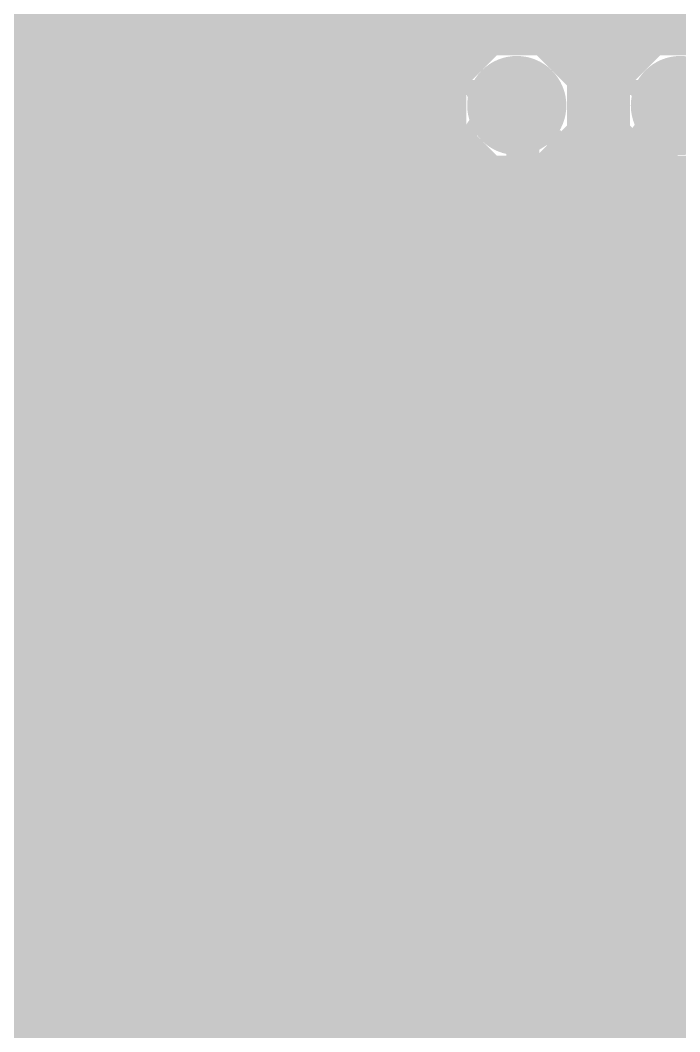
# Model space of a CAD drawing. Extents: x -6 to 196, y -52 to 46.
# Drawn here: x 1.47 to 8.12, y 6.78 to 16.99 of the extents above; entities that cross this region are included whole.
import ezdxf

# ---------------------------------------------------------------- set-up
doc = ezdxf.new("R2010")
doc.units = 0
doc.header["$MEASUREMENT"] = 0
doc.layers.get('0').update_dxf_attribs({"linetype": 'CONTINUOUS'})
for name, color, linetype in [('22-304-1_BOT', 7, 'CONTINUOUS'), ('22-304-1_DRD', 7, 'CONTINUOUS'), ('22-304-1_GND', 6, 'CONTINUOUS'), ('22-304-1_IN1', 4, 'CONTINUOUS'), ('22-304-1_SMB', 3, 'CONTINUOUS'), ('22-304-1_SMT', 5, 'CONTINUOUS'), ('22-304-1_SPT', 10, 'CONTINUOUS'), ('22-304-1_SST', 14, 'CONTINUOUS'), ('22-304-1_TOP', 9, 'CONTINUOUS'), ('THRUHOLE_TAP', 13, 'CONTINUOUS')]:
    doc.layers.add(name, color=color, linetype=linetype)

# ---------------------------------------------------------------- blocks, each defined once
blk = doc.blocks.new('ROUND_52')
at = {"const_width": 0.35052}
blk.add_lwpolyline([(-0.17526, 0, 1), (0.17526, 0, 1)], format="xyb", close=True, dxfattribs=at)
blk = doc.blocks.new('ROUND_57')
at = {"const_width": 0.35052}
blk.add_lwpolyline([(-0.17526, 0, 1), (0.17526, 0, 1)], format="xyb", close=True, dxfattribs=at)
blk = doc.blocks.new('ROUND_63')
at = {"const_width": 0.35052}
blk.add_lwpolyline([(-0.17526, 0, 1), (0.17526, 0, 1)], format="xyb", close=True, dxfattribs=at)
blk = doc.blocks.new('ROUND_81')
at = {"const_width": 0.50038}
blk.add_lwpolyline([(-0.25019, 0, 1), (0.25019, 0, 1)], format="xyb", close=True, dxfattribs=at)
blk = doc.blocks.new('ROUND_82')
at = {"const_width": 0.50038}
blk.add_lwpolyline([(-0.25019, 0, 1), (0.25019, 0, 1)], format="xyb", close=True, dxfattribs=at)
blk = doc.blocks.new('ROUND_83')
at = {"const_width": 0.50038}
blk.add_lwpolyline([(-0.25019, 0, 1), (0.25019, 0, 1)], format="xyb", close=True, dxfattribs=at)
blk = doc.blocks.new('ROUND_86')
at = {"const_width": 0.50038}
blk.add_lwpolyline([(-0.25019, 0, 1), (0.25019, 0, 1)], format="xyb", close=True, dxfattribs=at)
blk = doc.blocks.new('RECTANGLE_7')
blk.add_solid([(0.63627, 0.51308), (0.63627, -0.51308), (-0.63627, 0.51308), (-0.63627, -0.51308)])
blk = doc.blocks.new('RECTANGLE_38')
blk.add_solid([(2.16027, 1.49987), (2.16027, -1.49987), (-2.16027, 1.49987), (-2.16027, -1.49987)])
blk = doc.blocks.new('RECTANGLE_39')
blk.add_solid([(0.22479, 0.82423), (0.22479, -0.82423), (-0.22479, 0.82423), (-0.22479, -0.82423)])
blk = doc.blocks.new('ROUND_88')
at = {"const_width": 0.10033}
blk.add_lwpolyline([(-0.050164, 0, 1), (0.050164, 0, 1)], format="xyb", close=True, dxfattribs=at)

msp = doc.modelspace()

# ---------------------------------------------------------------- linework, layer by layer
at = {"layer": '22-304-1_BOT', "const_width": 0.254}
for points in [[(7.7216, 38.96868), (7.7216, 16.67002)], [(7.493, 38.79342), (7.493, 16.36268)], [(6.35, 38.6334), (6.35, 16.79194)], [(6.5786, 38.58768), (6.5786, 16.79702)], [(6.8072, 38.58006), (6.8072, 16.71828)], [(7.0358, 38.608), (7.0358, 16.51)], [(7.2644, 38.67912), (7.2644, -1.46558)], [(2.6924, 37.75964), (2.6924, 2.24028)], [(2.4638, 37.51072), (2.4638, 2.4892)], [(2.2352, 37.30244), (2.2352, 2.69494)], [(2.0066, 37.12972), (2.0066, 2.8702)], [(1.778, 36.9824), (1.778, 3.01752)], [(1.5494, 36.85794), (1.5494, 3.13944)], [(2.921, 27.39136), (2.921, 1.93294)], [(3.1496, 26.99258), (3.1496, 1.53162)], [(3.3782, 26.75636), (3.3782, 0.92456)], [(7.9502, 23.622), (7.9502, 16.78178)], [(8.1788, 23.41118), (8.1788, 16.8021)], [(3.6068, 20.28444), (3.6068, -4.064)], [(4.7498, 20.2438), (4.7498, 7.00024)], [(4.9784, 20.22856), (4.9784, 7.06374)], [(6.1214, 20.10664), (6.1214, 16.70304)], [(3.8354, 20.04822), (3.8354, -4.064)], [(4.5212, 20.03298), (4.5212, 6.82244)], [(4.064, 19.95932), (4.064, -4.064)], [(4.2926, 19.95678), (4.2926, -4.064)], [(5.207, 19.9644), (5.207, 7.04596)], [(5.8928, 19.91868), (5.8928, 16.46936)], [(5.4356, 19.8628), (5.4356, 6.93928)], [(5.6642, 19.8501), (5.6642, 6.64972)], [(11.94816, 16.9672), (-3.937, 16.9672)], [(6.18236, 16.7386), (-3.937, 16.7386)], [(7.83336, 16.7386), (6.7691, 16.7386)], [(5.9182, 16.51), (-3.937, 16.51)], [(7.5692, 16.51), (7.0358, 16.51)], [(5.8166, 16.2814), (-3.937, 16.2814)], [(7.4676, 16.2814), (7.13486, 16.2814)], [(5.8039, 16.0528), (-3.937, 16.0528)], [(7.4549, 16.0528), (7.14756, 16.0528)], [(5.87248, 15.8242), (-3.937, 15.8242)], [(7.52348, 15.8242), (7.08152, 15.8242)], [(7.493, 15.89532), (7.493, 5.82168)], [(5.8928, 15.78864), (5.8928, -4.064)], [(7.0358, 15.748), (7.0358, -1.50622)], [(6.06044, 15.5956), (-3.937, 15.5956)], [(6.1214, 15.55242), (6.1214, -4.064)], [(6.8072, 15.53718), (6.8072, -1.60274)], [(7.71144, 15.5956), (6.89356, 15.5956)], [(7.7216, 15.58798), (7.7216, 6.12902)], [(6.35, 15.46352), (6.35, -2.10566)], [(6.5786, 15.46098), (6.5786, -1.77292)], [(7.9502, 15.47622), (7.9502, 6.24078)], [(8.1788, 15.45336), (8.1788, 6.2611)], [(10.85596, 15.367), (-3.937, 15.367)], [(16.51, 15.1384), (-3.937, 15.1384)], [(16.51, 14.9098), (-3.937, 14.9098)], [(16.51, 14.6812), (-3.937, 14.6812)], [(16.51, 14.4526), (-3.937, 14.4526)], [(16.51, 14.224), (-3.937, 14.224)], [(16.51, 13.9954), (-3.937, 13.9954)], [(16.51, 13.7668), (-3.937, 13.7668)], [(16.51, 13.5382), (-3.937, 13.5382)], [(16.51, 13.3096), (-3.937, 13.3096)], [(16.51, 13.081), (-3.937, 13.081)], [(16.51, 12.8524), (-3.937, 12.8524)], [(16.51, 12.6238), (-3.937, 12.6238)], [(16.51, 12.3952), (-3.937, 12.3952)], [(16.51, 12.1666), (-3.937, 12.1666)], [(16.51, 11.938), (-3.937, 11.938)], [(16.51, 11.7094), (-3.937, 11.7094)], [(16.51, 11.4808), (-3.937, 11.4808)], [(16.51, 11.2522), (-3.937, 11.2522)], [(16.51, 11.0236), (-3.937, 11.0236)], [(16.51, 10.795), (-3.937, 10.795)], [(16.51, 10.5664), (-3.937, 10.5664)], [(16.51, 10.3378), (-3.937, 10.3378)], [(16.51, 10.1092), (-3.937, 10.1092)], [(16.51, 9.8806), (-3.937, 9.8806)], [(16.51, 9.652), (-3.937, 9.652)], [(16.51, 9.4234), (-3.937, 9.4234)], [(16.51, 9.1948), (-3.937, 9.1948)], [(16.51, 8.9662), (-3.937, 8.9662)], [(16.51, 8.7376), (-3.937, 8.7376)], [(16.51, 8.509), (-3.937, 8.509)], [(16.51, 8.2804), (-3.937, 8.2804)], [(16.51, 8.0518), (-3.937, 8.0518)], [(16.51, 7.8232), (-3.937, 7.8232)], [(16.51, 7.5946), (-3.937, 7.5946)], [(16.51, 7.366), (-3.937, 7.366)], [(16.51, 7.1374), (-3.937, 7.1374)], [(4.60502, 6.9088), (-3.937, 6.9088)], [(16.51, 6.9088), (5.4737, 6.9088)], [(4.42976, 6.6802), (-3.937, 6.6802)], [(16.51, 6.6802), (5.6515, 6.6802)]]:
    msp.add_lwpolyline(points, dxfattribs=at)
for points in [[(6.477, 16.80464, 0.4142136), (5.80136, 16.129)], [(7.15264, 16.129, 0.4142136), (6.477, 16.80464)], [(8.128, 16.80464, 0.4142136), (7.45236, 16.129)], [(8.80364, 16.129, 0.4142136), (8.128, 16.80464)], [(5.80136, 16.129, 0.4142136), (6.477, 15.45336)], [(6.477, 15.45336, 0.4142136), (7.15264, 16.129)], [(7.45236, 16.129, 0.4142136), (8.128, 15.45336)], [(8.128, 15.45336, 0.4142136), (8.80364, 16.129)], [(5.03936, 7.06628, 0.4142136), (4.36372, 6.39064)], [(5.71754, 6.39064, 0.4142136), (5.03936, 7.06882)]]:
    msp.add_lwpolyline(points, format="xyb", dxfattribs=at)
at = {"layer": '22-304-1_DRD', "const_width": 0.254}
for points in [[(6.223, 16.764), (5.842, 16.383)], [(6.731, 16.764), (6.223, 16.764)], [(7.112, 16.383), (6.731, 16.764)], [(7.874, 16.764), (7.493, 16.383)], [(8.382, 16.764), (7.874, 16.764)], [(5.842, 16.383), (5.842, 15.875)], [(7.112, 15.875), (7.112, 16.383)], [(7.493, 16.383), (7.493, 15.875)], [(5.842, 15.875), (6.223, 15.494)], [(6.731, 15.494), (7.112, 15.875)], [(7.493, 15.875), (7.874, 15.494)], [(6.223, 15.494), (6.731, 15.494)], [(7.874, 15.494), (8.382, 15.494)], [(3.048, 14.351), (2.667, 13.97)], [(3.556, 14.351), (3.048, 14.351)], [(3.937, 13.97), (3.556, 14.351)], [(4.699, 14.351), (4.318, 13.97)], [(5.207, 14.351), (4.699, 14.351)], [(5.588, 13.97), (5.207, 14.351)], [(2.667, 13.97), (2.667, 13.462)], [(3.937, 13.462), (3.937, 13.97)], [(4.318, 13.97), (4.318, 13.462)], [(5.588, 13.462), (5.588, 13.97)], [(2.667, 13.462), (3.048, 13.081)], [(3.556, 13.081), (3.937, 13.462)], [(4.318, 13.462), (4.699, 13.081)], [(5.207, 13.081), (5.588, 13.462)], [(3.048, 13.081), (3.556, 13.081)], [(4.699, 13.081), (5.207, 13.081)], [(3.048, 12.446), (2.667, 12.065)], [(3.556, 12.446), (3.048, 12.446)], [(3.937, 12.065), (3.556, 12.446)], [(4.699, 12.446), (4.318, 12.065)], [(5.207, 12.446), (4.699, 12.446)], [(5.588, 12.065), (5.207, 12.446)], [(6.35, 12.446), (5.969, 12.065)], [(6.858, 12.446), (6.35, 12.446)], [(7.239, 12.065), (6.858, 12.446)], [(8.128, 12.446), (7.747, 12.065)], [(8.636, 12.446), (8.128, 12.446)], [(2.032, 12.065), (1.651, 11.684)], [(2.032, 12.065), (1.651, 11.684)], [(2.54, 12.065), (2.032, 12.065)], [(2.54, 12.065), (2.032, 12.065)], [(2.921, 11.684), (2.54, 12.065)], [(2.921, 11.684), (2.54, 12.065)], [(2.667, 12.065), (2.667, 11.557)], [(3.937, 11.557), (3.937, 12.065)], [(4.318, 12.065), (4.318, 11.557)], [(5.588, 11.557), (5.588, 12.065)], [(5.969, 12.065), (5.969, 11.557)], [(7.239, 11.557), (7.239, 12.065)], [(7.747, 12.065), (7.747, 11.557)], [(1.651, 11.684), (1.651, 11.176)], [(1.651, 11.684), (1.651, 11.176)], [(2.921, 11.176), (2.921, 11.684)], [(2.921, 11.176), (2.921, 11.684)], [(2.667, 11.557), (3.048, 11.176)], [(3.556, 11.176), (3.937, 11.557)], [(4.318, 11.557), (4.699, 11.176)], [(5.207, 11.176), (5.588, 11.557)], [(5.969, 11.557), (6.35, 11.176)], [(6.858, 11.176), (7.239, 11.557)], [(7.747, 11.557), (8.128, 11.176)], [(1.651, 11.176), (2.032, 10.795)], [(1.651, 11.176), (2.032, 10.795)], [(2.54, 10.795), (2.921, 11.176)], [(2.54, 10.795), (2.921, 11.176)], [(3.048, 11.176), (3.556, 11.176)], [(4.699, 11.176), (5.207, 11.176)], [(6.35, 11.176), (6.858, 11.176)], [(8.128, 11.176), (8.636, 11.176)], [(2.032, 10.795), (2.54, 10.795)], [(2.032, 10.795), (2.54, 10.795)], [(3.048, 10.414), (2.667, 10.033)], [(3.556, 10.414), (3.048, 10.414)], [(3.937, 10.033), (3.556, 10.414)], [(4.699, 10.414), (4.318, 10.033)], [(5.207, 10.414), (4.699, 10.414)], [(5.588, 10.033), (5.207, 10.414)], [(6.35, 10.414), (5.969, 10.033)], [(6.858, 10.414), (6.35, 10.414)], [(7.239, 10.033), (6.858, 10.414)], [(8.128, 10.414), (7.747, 10.033)], [(8.636, 10.414), (8.128, 10.414)], [(2.667, 10.033), (2.667, 9.525)], [(3.937, 9.525), (3.937, 10.033)], [(4.318, 10.033), (4.318, 9.525)], [(5.588, 9.525), (5.588, 10.033)], [(5.969, 10.033), (5.969, 9.525)], [(7.239, 9.525), (7.239, 10.033)], [(7.747, 10.033), (7.747, 9.525)], [(2.667, 9.525), (3.048, 9.144)], [(3.556, 9.144), (3.937, 9.525)], [(4.318, 9.525), (4.699, 9.144)], [(5.207, 9.144), (5.588, 9.525)], [(5.969, 9.525), (6.35, 9.144)], [(6.858, 9.144), (7.239, 9.525)], [(7.747, 9.525), (8.128, 9.144)], [(3.048, 9.144), (3.556, 9.144)], [(4.699, 9.144), (5.207, 9.144)], [(6.35, 9.144), (6.858, 9.144)], [(8.128, 9.144), (8.636, 9.144)], [(3.048, 8.636), (2.667, 8.255)], [(3.556, 8.636), (3.048, 8.636)], [(3.937, 8.255), (3.556, 8.636)], [(5.461, 8.37946), (5.08, 7.99846)], [(5.969, 8.37946), (5.461, 8.37946)], [(6.35, 7.99846), (5.969, 8.37946)], [(2.667, 8.255), (2.667, 7.747)], [(3.937, 7.747), (3.937, 8.255)], [(5.08, 7.99846), (5.08, 7.49046)], [(6.35, 7.49046), (6.35, 7.99846)], [(2.667, 7.747), (3.048, 7.366)], [(3.556, 7.366), (3.937, 7.747)], [(5.08, 7.49046), (5.461, 7.10946)], [(5.969, 7.10946), (6.35, 7.49046)], [(3.048, 7.366), (3.556, 7.366)], [(4.78536, 7.02564), (4.40436, 6.64464)], [(4.78536, 7.02564), (4.40436, 6.64464)], [(5.29336, 7.02564), (4.78536, 7.02564)], [(5.29336, 7.02564), (4.78536, 7.02564)], [(5.67436, 6.64464), (5.29336, 7.02564)], [(5.67436, 6.64464), (5.29336, 7.02564)], [(5.461, 7.10946), (5.969, 7.10946)]]:
    msp.add_lwpolyline(points, dxfattribs=at)
at = {"layer": '22-304-1_IN1'}
for points, const_width in [([(3.3782, 29.86278), (3.3782, 14.38656)], 0.254), ([(3.1496, 29.47924), (3.1496, 14.37386)], 0.254), ([(2.921, 29.2481), (2.921, 14.2748)], 0.254), ([(2.6924, 29.09062), (2.6924, 14.0081)], 0.254), ([(7.7216, 29.1084), (7.7216, 16.67002)], 0.254), ([(2.4638, 28.98394), (2.4638, 12.08278)], 0.254), ([(6.35, 28.9814), (6.35, 16.79194)], 0.254), ([(7.493, 28.9941), (7.493, 16.36268)], 0.254), ([(1.5494, 28.92298), (1.5494, 4.318)], 0.254), ([(1.778, 28.88742), (1.778, 11.87704)], 0.254), ([(2.0066, 28.88488), (2.0066, 12.04468)], 0.254), ([(2.2352, 28.9179), (2.2352, 12.1031)], 0.254), ([(6.5786, 28.91536), (6.5786, 16.79702)], 0.254), ([(6.8072, 28.88488), (6.8072, 16.71828)], 0.254), ([(7.0358, 28.88742), (7.0358, 16.51)], 0.254), ([(7.2644, 28.92298), (7.2644, 15.18412)], 0.254), ([(5.08, 6.35), (3.556, 6.35), (-0.254, 10.16), (-0.254, 21.717), (4.40436, 26.37536), (4.40436, 27.98064)], 0.2032), ([(8.509, 24.003), (8.509, 16.637), (8.128, 16.256), (8.128, 16.129)], 0.4318), ([(7.9502, 23.622), (7.9502, 16.84528)], 0.254), ([(7.96544, 23.59914), (7.96544, 16.86052)], 0.254), ([(3.6068, 20.28444), (3.6068, 14.32052)], 0.254), ([(4.7498, 20.2438), (4.7498, 14.36116)], 0.254), ([(4.9784, 20.22856), (4.9784, 14.39164)], 0.254), ([(6.1214, 20.10664), (6.1214, 16.70304)], 0.254), ([(3.8354, 20.04822), (3.8354, 14.13256)], 0.254), ([(4.5212, 20.03298), (4.5212, 14.2367)], 0.254), ([(4.064, 19.95932), (4.064, 4.318)], 0.254), ([(4.2926, 19.95678), (4.2926, 13.86332)], 0.254), ([(5.207, 19.9644), (5.207, 14.34338)], 0.254), ([(5.8928, 19.91868), (5.8928, 16.46936)], 0.254), ([(5.4356, 19.8628), (5.4356, 14.18844)], 0.254), ([(5.6642, 19.8501), (5.6642, 8.4201)], 0.254), ([(7.96544, 16.891), (-3.937, 16.891)], 0.254), ([(7.96544, 16.86052), (7.85114, 16.74622)], 0.254), ([(6.06044, 16.6624), (-3.937, 16.6624)], 0.254), ([(7.71144, 16.6624), (6.89356, 16.6624)], 0.254), ([(5.87248, 16.4338), (-3.937, 16.4338)], 0.254), ([(7.52348, 16.4338), (7.08152, 16.4338)], 0.254), ([(5.8039, 16.2052), (-3.937, 16.2052)], 0.254), ([(7.4549, 16.2052), (7.14756, 16.2052)], 0.254), ([(19.558, 14.478), (7.366, 14.478), (6.604, 15.24), (6.604, 16.002), (6.477, 16.129)], 0.2032), ([(5.8166, 15.9766), (-3.937, 15.9766)], 0.254), ([(7.4676, 15.9766), (7.13486, 15.9766)], 0.254), ([(7.493, 15.89532), (7.493, 14.95552)], 0.254), ([(5.9182, 15.748), (-3.937, 15.748)], 0.254), ([(5.8928, 15.78864), (5.8928, 8.39724)], 0.254), ([(7.03326, 15.74292), (7.03326, 15.4178)], 0.254), ([(7.0358, 15.748), (7.0358, 15.41272)], 0.254), ([(7.5692, 15.748), (7.0358, 15.748)], 0.254), ([(6.17474, 15.5194), (-3.937, 15.5194)], 0.254), ([(6.1214, 15.55242), (6.1214, 12.28344)], 0.254), ([(6.17474, 15.52194), (6.17474, 15.24)], 0.254), ([(7.83336, 15.5194), (7.03326, 15.5194)], 0.254), ([(7.7216, 15.58798), (7.7216, 14.90726)], 0.254), ([(7.03326, 15.4178), (7.5438, 14.90726)], 0.254), ([(7.9502, 15.47622), (7.9502, 14.90726)], 0.254), ([(8.1788, 15.45336), (8.1788, 14.90726)], 0.254), ([(6.17474, 15.2908), (-3.937, 15.2908)], 0.254), ([(10.414, 15.2908), (7.15772, 15.2908)], 0.254), ([(6.21284, 15.0622), (-3.937, 15.0622)], 0.254), ([(10.414, 15.0622), (7.38632, 15.0622)], 0.254), ([(6.30174, 14.93774), (7.05866, 14.18082)], 0.254), ([(6.35, 14.88694), (6.35, 12.43838)], 0.254), ([(10.414, 14.90726), (7.5438, 14.90726)], 0.254), ([(6.40334, 14.8336), (-3.937, 14.8336)], 0.254), ([(6.63194, 14.605), (-3.937, 14.605)], 0.254), ([(6.5786, 14.65834), (6.5786, 12.48664)], 0.254), ([(3.15468, 14.3764), (-3.937, 14.3764)], 0.254), ([(4.80568, 14.3764), (3.44932, 14.3764)], 0.254), ([(6.86054, 14.3764), (5.10032, 14.3764)], 0.254), ([(6.8072, 14.42974), (6.8072, 12.45616)], 0.254), ([(7.0358, 14.20114), (7.0358, 12.3317)], 0.254), ([(2.7813, 14.1478), (-3.937, 14.1478)], 0.254), ([(4.4323, 14.1478), (3.8227, 14.1478)], 0.254), ([(7.09168, 14.1478), (5.4737, 14.1478)], 0.254), ([(7.2644, 14.06144), (7.2644, 11.95832)], 0.254), ([(10.414, 14.04874), (7.366, 14.04874)], 0.254), ([(7.493, 14.04874), (7.493, 4.318)], 0.254), ([(7.7216, 14.04874), (7.7216, 11.95832)], 0.254), ([(7.9502, 14.04874), (7.9502, 12.3317)], 0.254), ([(8.1788, 14.04874), (8.1788, 12.45616)], 0.254), ([(2.65684, 13.9192), (-3.937, 13.9192)], 0.254), ([(4.30784, 13.9192), (3.94716, 13.9192)], 0.254), ([(10.414, 13.9192), (5.59816, 13.9192)], 0.254), ([(2.62636, 13.6906), (-3.937, 13.6906)], 0.254), ([(4.27736, 13.6906), (3.97764, 13.6906)], 0.254), ([(10.414, 13.6906), (5.62864, 13.6906)], 0.254), ([(4.2926, 13.56868), (4.2926, 11.95832)], 0.254), ([(2.67462, 13.462), (-3.937, 13.462)], 0.254), ([(4.32562, 13.462), (3.92938, 13.462)], 0.254), ([(10.414, 13.462), (5.58038, 13.462)], 0.254), ([(2.6924, 13.42136), (2.6924, 12.1031)], 0.254), ([(3.8354, 13.29944), (3.8354, 12.22756)], 0.254), ([(2.82702, 13.2334), (-3.937, 13.2334)], 0.254), ([(2.921, 13.1572), (2.921, 12.3698)], 0.254), ([(4.47802, 13.2334), (3.77444, 13.2334)], 0.254), ([(4.5212, 13.1953), (4.5212, 12.3317)], 0.254), ([(10.414, 13.2334), (5.42544, 13.2334)], 0.254), ([(5.4356, 13.24102), (5.4356, 12.28344)], 0.254), ([(3.1496, 13.0556), (3.1496, 12.46886)], 0.254), ([(3.6068, 13.11148), (3.6068, 12.41552)], 0.254), ([(4.7498, 13.07084), (4.7498, 12.45616)], 0.254), ([(5.207, 13.08862), (5.207, 12.43838)], 0.254), ([(10.414, 13.0048), (-3.937, 13.0048)], 0.254), ([(3.3782, 13.0429), (3.3782, 12.48156)], 0.254), ([(4.9784, 13.04036), (4.9784, 12.48664)], 0.254), ([(10.414, 12.7762), (-3.937, 12.7762)], 0.254), ([(10.414, 12.5476), (-3.937, 12.5476)], 0.254), ([(2.85496, 12.319), (-3.937, 12.319)], 0.254), ([(4.50596, 12.319), (3.74904, 12.319)], 0.254), ([(6.15696, 12.319), (5.40004, 12.319)], 0.254), ([(7.93496, 12.319), (7.05104, 12.319)], 0.254), ([(2.13868, 12.0904), (-3.937, 12.0904)], 0.254), ([(2.68478, 12.0904), (2.43332, 12.0904)], 0.254), ([(4.33578, 12.0904), (3.91668, 12.0904)], 0.254), ([(5.98678, 12.0904), (5.56768, 12.0904)], 0.254), ([(7.76478, 12.0904), (7.21868, 12.0904)], 0.254), ([(1.7653, 11.8618), (-3.937, 11.8618)], 0.254), ([(4.27736, 11.8618), (3.9751, 11.8618)], 0.254), ([(5.92836, 11.8618), (5.6261, 11.8618)], 0.254), ([(7.70636, 11.8618), (7.2771, 11.8618)], 0.254), ([(1.64084, 11.6332), (-3.937, 11.6332)], 0.254), ([(4.30022, 11.6332), (3.95478, 11.6332)], 0.254), ([(4.2926, 11.66368), (4.2926, 9.92632)], 0.254), ([(5.95122, 11.6332), (5.60578, 11.6332)], 0.254), ([(7.72922, 11.6332), (7.25678, 11.6332)], 0.254), ([(7.2644, 11.66368), (7.2644, 9.92632)], 0.254), ([(7.7216, 11.66368), (7.7216, 9.92632)], 0.254), ([(1.61036, 11.4046), (-3.937, 11.4046)], 0.254), ([(3.8354, 11.39444), (3.8354, 10.19556)], 0.254), ([(4.41198, 11.4046), (3.84302, 11.4046)], 0.254), ([(5.4356, 11.33602), (5.4356, 10.25144)], 0.254), ([(6.06298, 11.4046), (5.49402, 11.4046)], 0.254), ([(6.1214, 11.33602), (6.1214, 10.25144)], 0.254), ([(7.84098, 11.4046), (7.14502, 11.4046)], 0.254), ([(4.5212, 11.2903), (4.5212, 10.2997)], 0.254), ([(7.0358, 11.2903), (7.0358, 10.2997)], 0.254), ([(7.9502, 11.2903), (7.9502, 10.2997)], 0.254), ([(1.65862, 11.176), (-3.937, 11.176)], 0.254), ([(3.06832, 11.176), (2.91338, 11.176)], 0.254), ([(2.921, 11.19632), (2.921, 10.3378)], 0.254), ([(3.1496, 11.1506), (3.1496, 10.43686)], 0.254), ([(3.3782, 11.1379), (3.3782, 10.44956)], 0.254), ([(4.71932, 11.176), (3.53568, 11.176)], 0.254), ([(3.6068, 11.20648), (3.6068, 10.38352)], 0.254), ([(4.7498, 11.16584), (4.7498, 10.42416)], 0.254), ([(4.9784, 11.13536), (4.9784, 10.45464)], 0.254), ([(6.37032, 11.176), (5.18668, 11.176)], 0.254), ([(5.207, 11.18362), (5.207, 10.40638)], 0.254), ([(6.35, 11.18362), (6.35, 10.40638)], 0.254), ([(6.5786, 11.13536), (6.5786, 10.45464)], 0.254), ([(6.8072, 11.16584), (6.8072, 10.42416)], 0.254), ([(8.14832, 11.176), (6.83768, 11.176)], 0.254), ([(8.1788, 11.16584), (8.1788, 10.42416)], 0.254), ([(1.81102, 10.9474), (-3.937, 10.9474)], 0.254), ([(1.778, 10.98296), (1.778, 4.318)], 0.254), ([(18.669, 10.9474), (2.75844, 10.9474)], 0.254), ([(2.0066, 10.81278), (2.0066, 4.318)], 0.254), ([(2.6924, 10.88898), (2.6924, 10.0711)], 0.254), ([(18.669, 10.7188), (-3.937, 10.7188)], 0.254), ([(2.2352, 10.75436), (2.2352, 4.318)], 0.254), ([(2.4638, 10.77722), (2.4638, 4.318)], 0.254), ([(18.669, 10.4902), (-3.937, 10.4902)], 0.254), ([(2.82702, 10.2616), (-3.937, 10.2616)], 0.254), ([(4.47802, 10.2616), (3.77444, 10.2616)], 0.254), ([(6.12902, 10.2616), (5.42544, 10.2616)], 0.254), ([(7.90702, 10.2616), (7.07644, 10.2616)], 0.254), ([(2.67462, 10.033), (-3.937, 10.033)], 0.254), ([(4.32562, 10.033), (3.92938, 10.033)], 0.254), ([(5.97662, 10.033), (5.58038, 10.033)], 0.254), ([(7.75462, 10.033), (7.23138, 10.033)], 0.254), ([(2.62636, 9.8044), (-3.937, 9.8044)], 0.254), ([(4.27736, 9.8044), (3.97764, 9.8044)], 0.254), ([(5.92836, 9.8044), (5.62864, 9.8044)], 0.254), ([(7.70636, 9.8044), (7.27964, 9.8044)], 0.254), ([(2.65684, 9.5758), (-3.937, 9.5758)], 0.254), ([(4.30784, 9.5758), (3.94716, 9.5758)], 0.254), ([(4.2926, 9.63168), (4.2926, 4.318)], 0.254), ([(5.95884, 9.5758), (5.59816, 9.5758)], 0.254), ([(7.73684, 9.5758), (7.24916, 9.5758)], 0.254), ([(7.2644, 9.63168), (7.2644, 4.318)], 0.254), ([(7.7216, 9.63168), (7.7216, 4.318)], 0.254), ([(2.6924, 9.48436), (2.6924, 8.2931)], 0.254), ([(2.7813, 9.3472), (-3.937, 9.3472)], 0.254), ([(4.4323, 9.3472), (3.8227, 9.3472)], 0.254), ([(3.8354, 9.36244), (3.8354, 8.41756)], 0.254), ([(5.4356, 9.30402), (5.4356, 8.36168)], 0.254), ([(6.0833, 9.3472), (5.4737, 9.3472)], 0.254), ([(6.1214, 9.30402), (6.1214, 8.28548)], 0.254), ([(7.8613, 9.3472), (7.1247, 9.3472)], 0.254), ([(2.921, 9.2202), (2.921, 8.5598)], 0.254), ([(3.6068, 9.17448), (3.6068, 8.60552)], 0.254), ([(4.5212, 9.2583), (4.5212, 4.318)], 0.254), ([(7.0358, 9.2583), (7.0358, 4.318)], 0.254), ([(7.9502, 9.2583), (7.9502, 4.318)], 0.254), ([(3.15468, 9.1186), (-3.937, 9.1186)], 0.254), ([(3.1496, 9.1186), (3.1496, 8.65886)], 0.254), ([(3.3782, 9.1059), (3.3782, 8.67156)], 0.254), ([(4.80568, 9.1186), (3.44932, 9.1186)], 0.254), ([(4.7498, 9.13384), (4.7498, 4.39928)], 0.254), ([(4.9784, 9.10336), (4.9784, 4.47802)], 0.254), ([(6.45668, 9.1186), (5.10032, 9.1186)], 0.254), ([(5.207, 9.15162), (5.207, 8.1915)], 0.254), ([(6.35, 9.15162), (6.35, 7.97814)], 0.254), ([(6.5786, 9.10336), (6.5786, 4.318)], 0.254), ([(8.23468, 9.1186), (6.75132, 9.1186)], 0.254), ([(6.8072, 9.13384), (6.8072, 4.318)], 0.254), ([(8.1788, 9.13384), (8.1788, 4.318)], 0.254), ([(18.669, 8.89), (-3.937, 8.89)], 0.254), ([(3.15468, 8.6614), (-3.937, 8.6614)], 0.254), ([(18.669, 8.6614), (3.44932, 8.6614)], 0.254), ([(2.7813, 8.4328), (-3.937, 8.4328)], 0.254), ([(18.669, 8.4328), (3.8227, 8.4328)], 0.254), ([(2.65684, 8.2042), (-3.937, 8.2042)], 0.254), ([(5.21716, 8.2042), (3.94716, 8.2042)], 0.254), ([(14.10716, 8.2042), (6.21284, 8.2042)], 0.254), ([(2.62636, 7.9756), (-3.937, 7.9756)], 0.254), ([(5.07746, 7.9756), (3.97764, 7.9756)], 0.254), ([(13.96746, 7.9756), (6.35, 7.9756)], 0.254), ([(2.67462, 7.747), (-3.937, 7.747)], 0.254), ([(5.03936, 7.747), (3.92938, 7.747)], 0.254), ([(13.92936, 7.747), (6.39064, 7.747)], 0.254), ([(2.6924, 7.70636), (2.6924, 4.318)], 0.254), ([(3.8354, 7.58444), (3.8354, 4.318)], 0.254), ([(2.82702, 7.5184), (-3.937, 7.5184)], 0.254), ([(2.921, 7.4422), (2.921, 4.318)], 0.254), ([(5.07746, 7.5184), (3.77444, 7.5184)], 0.254), ([(6.35, 7.51078), (6.35, 4.318)], 0.254), ([(13.96746, 7.5184), (6.35254, 7.5184)], 0.254), ([(3.1496, 7.3406), (3.1496, 4.318)], 0.254), ([(3.6068, 7.39648), (3.6068, 4.318)], 0.254), ([(5.21462, 7.2898), (-3.937, 7.2898)], 0.254), ([(3.3782, 7.3279), (3.3782, 4.318)], 0.254), ([(5.207, 7.29742), (5.207, 4.47294)], 0.254), ([(14.10462, 7.2898), (6.21538, 7.2898)], 0.254), ([(5.4356, 7.12978), (5.4356, 4.38404)], 0.254), ([(6.1214, 7.20344), (6.1214, 4.318)], 0.254), ([(18.669, 7.0612), (-3.937, 7.0612)], 0.254), ([(5.6642, 7.07136), (5.6642, 4.318)], 0.254), ([(5.8928, 7.09168), (5.8928, 4.318)], 0.254), ([(18.54454, 6.8326), (-3.937, 6.8326)], 0.254)]:
    msp.add_lwpolyline(points, dxfattribs=dict(at, const_width=const_width))
at = {"layer": '22-304-1_IN1', "const_width": 0.254}
for points in [[(6.477, 16.80464, 0.4142136), (5.80136, 16.129)], [(7.15264, 16.129, 0.4142136), (6.477, 16.80464)], [(7.85114, 16.74622, 0.2954585), (7.45236, 16.129)], [(5.80136, 16.129, 0.2845328), (6.17474, 15.52194)], [(7.03326, 15.74292, 0.1528568), (7.15411, 16.129)], [(7.45236, 16.129, 0.4142136), (8.128, 15.45336)], [(8.128, 15.45336, 0.4142136), (8.80364, 16.129)], [(6.17474, 15.24, 0.1989124), (6.30047, 14.93647)], [(6.17474, 15.24, 0.1989124), (6.30047, 14.93647)], [(3.302, 14.39164, 0.4142136), (2.62636, 13.716)], [(3.97764, 13.716, 0.4142136), (3.302, 14.39164)], [(4.953, 14.39164, 0.4142136), (4.27736, 13.716)], [(5.62864, 13.716, 0.4142136), (4.953, 14.39164)], [(7.06374, 14.17574, 0.1989124), (7.366, 14.05054)], [(2.62636, 13.716, 0.4142136), (3.302, 13.04036)], [(3.302, 13.04036, 0.4142136), (3.97764, 13.716)], [(4.27736, 13.716, 0.4142136), (4.953, 13.04036)], [(4.953, 13.04036, 0.4142136), (5.62864, 13.716)], [(3.302, 12.48664, 0.3340016), (2.65176, 11.99896)], [(3.97764, 11.811, 0.4142136), (3.302, 12.48664)], [(4.953, 12.48664, 0.4142136), (4.27736, 11.811)], [(5.62864, 11.811, 0.4142136), (4.953, 12.48664)], [(6.604, 12.48664, 0.4142136), (5.92836, 11.811)], [(7.27964, 11.811, 0.4142136), (6.604, 12.48664)], [(8.382, 12.48664, 0.4142136), (7.70636, 11.811)], [(2.286, 12.10564, 0.4142136), (1.61036, 11.43)], [(2.286, 12.10564, 0.4142136), (1.61036, 11.43)], [(2.65176, 11.99896, 0.1438137), (2.286, 12.10638)], [(2.65176, 11.99896, 0.1438137), (2.286, 12.10638)], [(3.302, 11.13536, 0.4142136), (3.97764, 11.811)], [(4.27736, 11.811, 0.4142136), (4.953, 11.13536)], [(4.953, 11.13536, 0.4142136), (5.62864, 11.811)], [(5.92836, 11.811, 0.4142136), (6.604, 11.13536)], [(6.604, 11.13536, 0.4142136), (7.27964, 11.811)], [(7.70636, 11.811, 0.4142136), (8.382, 11.13536)], [(1.61036, 11.43, 0.4142136), (2.286, 10.75436)], [(1.61036, 11.43, 0.4142136), (2.286, 10.75436)], [(2.286, 10.75436, 0.3340016), (2.93624, 11.24204)], [(2.286, 10.75436, 0.3340016), (2.93624, 11.24204)], [(2.93624, 11.24204, 0.1438137), (3.302, 11.13462)], [(3.302, 10.45464, 0.4142136), (2.62636, 9.779)], [(3.97764, 9.779, 0.4142136), (3.302, 10.45464)], [(4.953, 10.45464, 0.4142136), (4.27736, 9.779)], [(5.62864, 9.779, 0.4142136), (4.953, 10.45464)], [(6.604, 10.45464, 0.4142136), (5.92836, 9.779)], [(7.27964, 9.779, 0.4142136), (6.604, 10.45464)], [(8.382, 10.45464, 0.4142136), (7.70636, 9.779)], [(2.62636, 9.779, 0.4142136), (3.302, 9.10336)], [(3.302, 9.10336, 0.4142136), (3.97764, 9.779)], [(4.27736, 9.779, 0.4142136), (4.953, 9.10336)], [(4.953, 9.10336, 0.4142136), (5.62864, 9.779)], [(5.92836, 9.779, 0.4142136), (6.604, 9.10336)], [(6.604, 9.10336, 0.4142136), (7.27964, 9.779)], [(7.70636, 9.779, 0.4142136), (8.382, 9.10336)], [(3.302, 8.67664, 0.4142136), (2.62636, 8.001)], [(3.97764, 8.001, 0.4142136), (3.302, 8.67664)], [(5.715, 8.42264, 0.4142136), (5.03682, 7.74446)], [(6.39064, 7.74446, 0.4142136), (5.715, 8.4201)], [(2.62636, 8.001, 0.4142136), (3.302, 7.32536)], [(3.302, 7.32536, 0.4142136), (3.97764, 8.001)], [(5.03936, 7.74446, 0.4142136), (5.715, 7.06882)], [(5.715, 7.06882, 0.4142136), (6.39064, 7.74446)]]:
    msp.add_lwpolyline(points, format="xyb", dxfattribs=at)
at = {"layer": '22-304-1_SMB', "const_width": 0.254}
for points in [[(1.4986, 24.892), (1.4986, 3.937)], [(1.7272, 24.892), (1.7272, 3.937)], [(1.9558, 24.892), (1.9558, 3.937)], [(2.1844, 24.892), (2.1844, 3.937)], [(2.413, 24.892), (2.413, 3.937)], [(2.6416, 24.892), (2.6416, 3.937)], [(2.8702, 24.892), (2.8702, 3.937)], [(3.0988, 18.923), (3.0988, 3.937)], [(3.3274, 18.923), (3.3274, 3.937)], [(3.556, 18.923), (3.556, 3.937)], [(3.7846, 18.923), (3.7846, 3.937)], [(4.0132, 18.923), (4.0132, 3.937)], [(4.2418, 18.923), (4.2418, 7.239)], [(4.4704, 18.923), (4.4704, 7.239)], [(4.699, 18.923), (4.699, 7.239)], [(4.9276, 18.923), (4.9276, 7.239)], [(5.1562, 18.923), (5.1562, 7.239)], [(5.3848, 18.923), (5.3848, 7.239)], [(5.588, 18.923), (5.588, 14.732)], [(5.588, 17.0688), (-3.175, 17.0688)], [(5.588, 16.8402), (-3.175, 16.8402)], [(5.588, 16.6116), (-3.175, 16.6116)], [(5.588, 16.383), (-3.175, 16.383)], [(5.588, 16.1544), (-3.175, 16.1544)], [(5.588, 15.9258), (-3.175, 15.9258)], [(5.588, 15.6972), (-3.175, 15.6972)], [(5.588, 15.4686), (-3.175, 15.4686)], [(5.588, 15.24), (-3.175, 15.24)], [(5.588, 15.0114), (-3.175, 15.0114)], [(5.588, 14.7828), (-3.175, 14.7828)], [(15.875, 14.732), (15.875, 7.239), (4.064, 7.239), (4.064, 3.937), (-3.175, 3.937)], [(15.875, 14.732), (5.588, 14.732)], [(5.6134, 14.732), (5.6134, 7.239)], [(5.842, 14.732), (5.842, 7.239)], [(6.0706, 14.732), (6.0706, 7.239)], [(6.2992, 14.732), (6.2992, 7.239)], [(6.5278, 14.732), (6.5278, 7.239)], [(6.7564, 14.732), (6.7564, 7.239)], [(6.985, 14.732), (6.985, 7.239)], [(7.2136, 14.732), (7.2136, 7.239)], [(7.4422, 14.732), (7.4422, 7.239)], [(7.6708, 14.732), (7.6708, 7.239)], [(7.8994, 14.732), (7.8994, 7.239)], [(8.128, 14.732), (8.128, 7.239)], [(15.875, 14.5542), (-3.175, 14.5542)], [(15.875, 14.3256), (-3.175, 14.3256)], [(15.875, 14.097), (-3.175, 14.097)], [(15.875, 13.8684), (-3.175, 13.8684)], [(15.875, 13.6398), (-3.175, 13.6398)], [(15.875, 13.4112), (-3.175, 13.4112)], [(15.875, 13.1826), (-3.175, 13.1826)], [(15.875, 12.954), (-3.175, 12.954)], [(15.875, 12.7254), (-3.175, 12.7254)], [(15.875, 12.4968), (-3.175, 12.4968)], [(15.875, 12.2682), (-3.175, 12.2682)], [(15.875, 12.0396), (-3.175, 12.0396)], [(15.875, 11.811), (-3.175, 11.811)], [(15.875, 11.5824), (-3.175, 11.5824)], [(15.875, 11.3538), (-3.175, 11.3538)], [(15.875, 11.1252), (-3.175, 11.1252)], [(15.875, 10.8966), (-3.175, 10.8966)], [(15.875, 10.668), (-3.175, 10.668)], [(15.875, 10.4394), (-3.175, 10.4394)], [(15.875, 10.2108), (-3.175, 10.2108)], [(15.875, 9.9822), (-3.175, 9.9822)], [(15.875, 9.7536), (-3.175, 9.7536)], [(15.875, 9.525), (-3.175, 9.525)], [(15.875, 9.2964), (-3.175, 9.2964)], [(15.875, 9.0678), (-3.175, 9.0678)], [(15.875, 8.8392), (-3.175, 8.8392)], [(15.875, 8.6106), (-3.175, 8.6106)], [(15.875, 8.382), (-3.175, 8.382)], [(15.875, 8.1534), (-3.175, 8.1534)], [(15.875, 7.9248), (-3.175, 7.9248)], [(15.875, 7.6962), (-3.175, 7.6962)], [(15.875, 7.4676), (-3.175, 7.4676)], [(4.064, 7.239), (-3.175, 7.239)], [(4.064, 7.0104), (-3.175, 7.0104)], [(4.064, 6.7818), (-3.175, 6.7818)]]:
    msp.add_lwpolyline(points, dxfattribs=at)
at = {"layer": '22-304-1_SMT', "const_width": 0.254}
for points in [[(5.334, 13.716), (-0.127, 13.716)], [(1.4478, 13.716), (1.4478, 8.763)], [(1.6764, 13.716), (1.6764, 8.763)], [(1.905, 13.716), (1.905, 8.763)], [(2.1336, 13.716), (2.1336, 8.763)], [(2.3622, 13.716), (2.3622, 7.493)], [(2.5908, 13.716), (2.5908, 7.493)], [(2.8194, 13.716), (2.8194, 7.493)], [(3.048, 13.716), (3.048, 7.493)], [(3.2766, 13.716), (3.2766, 7.493)], [(3.5052, 13.716), (3.5052, 7.493)], [(3.7338, 13.716), (3.7338, 7.493)], [(3.9624, 13.716), (3.9624, 7.493)], [(4.191, 13.716), (4.191, 9.271)], [(4.4196, 13.716), (4.4196, 9.271)], [(4.6482, 13.716), (4.6482, 9.271)], [(4.8768, 13.716), (4.8768, 9.271)], [(5.1054, 13.716), (5.1054, 9.271)], [(5.334, 13.716), (5.334, 12.319)], [(5.334, 13.5382), (-3.683, 13.5382)], [(5.334, 13.3096), (-3.683, 13.3096)], [(5.334, 13.081), (-3.683, 13.081)], [(5.334, 12.8524), (-3.683, 12.8524)], [(5.334, 12.6238), (-3.683, 12.6238)], [(5.334, 12.3952), (-3.683, 12.3952)], [(16.129, 12.319), (16.129, 9.271), (4.191, 9.271), (4.191, 7.493), (2.159, 7.493)], [(16.129, 12.319), (5.334, 12.319)], [(5.334, 12.319), (5.334, 9.271)], [(5.5626, 12.319), (5.5626, 9.271)], [(5.7912, 12.319), (5.7912, 9.271)], [(6.0198, 12.319), (6.0198, 9.271)], [(6.2484, 12.319), (6.2484, 9.271)], [(6.477, 12.319), (6.477, 9.271)], [(6.7056, 12.319), (6.7056, 9.271)], [(6.9342, 12.319), (6.9342, 9.271)], [(7.1628, 12.319), (7.1628, 9.271)], [(7.3914, 12.319), (7.3914, 9.271)], [(7.62, 12.319), (7.62, 9.271)], [(7.8486, 12.319), (7.8486, 9.271)], [(8.0772, 12.319), (8.0772, 9.271)], [(16.129, 12.1666), (-3.683, 12.1666)], [(16.129, 11.938), (-3.683, 11.938)], [(16.129, 11.7094), (-3.683, 11.7094)], [(16.129, 11.4808), (-3.683, 11.4808)], [(16.129, 11.2522), (-3.683, 11.2522)], [(16.129, 11.0236), (-3.683, 11.0236)], [(16.129, 10.795), (-3.683, 10.795)], [(16.129, 10.5664), (-3.683, 10.5664)], [(16.129, 10.3378), (-3.683, 10.3378)], [(16.129, 10.1092), (-3.683, 10.1092)], [(16.129, 9.8806), (-3.683, 9.8806)], [(16.129, 9.652), (-3.683, 9.652)], [(16.129, 9.4234), (-3.683, 9.4234)], [(4.191, 9.1948), (-3.683, 9.1948)], [(4.191, 8.9662), (-3.683, 8.9662)], [(2.159, 8.763), (-3.175, 8.763)], [(2.159, 8.763), (2.159, 7.493)], [(4.191, 8.7376), (2.159, 8.7376)], [(4.191, 8.509), (2.159, 8.509)], [(4.191, 8.2804), (2.159, 8.2804)], [(4.191, 8.0518), (2.159, 8.0518)], [(4.191, 7.8232), (2.159, 7.8232)], [(4.191, 7.5946), (2.159, 7.5946)]]:
    msp.add_lwpolyline(points, dxfattribs=at)
at = {"layer": '22-304-1_SST'}
for points, const_width in [([(4.191, 20.193), (4.191, 16.637), (5.969, 16.637), (5.969, 20.193), (4.191, 20.193)], 0.1524), ([(7.8105, 16.9545), (7.8105, 19.8755), (6.1722, 19.8755), (6.1722, 16.9545), (7.8105, 16.9545)], 0.1524), ([(9.7155, 16.9545), (9.7155, 19.8755), (8.0772, 19.8755), (8.0772, 16.9545), (9.7155, 16.9545)], 0.1524), ([(0.41656, 16.74622), (0.41656, 16.39062), (0.75692, 16.27378), (1.09474, 16.27378), (1.43256, 16.39062), (1.43256, 16.74622)], 0.1524), ([(0.41656, 16.6878), (1.43256, 16.6878)], 0.1524), ([(1.81356, 16.74622), (1.81356, 16.39062), (2.15392, 16.27378), (2.49174, 16.27378), (2.82956, 16.39062), (2.82956, 16.74622)], 0.1524), ([(1.81356, 16.6878), (2.82956, 16.6878)], 0.1524), ([(3.4163, 15.94866), (3.24866, 16.00962), (3.24866, 16.36522), (3.4163, 16.42364), (4.09448, 16.42364), (4.26466, 16.36522), (4.26466, 16.00962), (4.09448, 15.94866)], 0.1524), ([(4.77266, 15.80388), (5.12826, 15.80388), (5.24764, 15.97406), (5.24764, 16.1417), (5.12826, 16.31188), (4.77266, 16.31188), (4.77266, 15.29588)], 0.1524), ([(6.08584, 15.29588), (5.61086, 15.29588), (6.08584, 15.97406), (6.08584, 16.1417), (6.02742, 16.31188), (5.67182, 16.31188), (5.61086, 16.1417)], 0.1524), ([(6.51002, 15.80388), (6.86562, 15.80388), (6.92404, 15.6337), (6.92404, 15.46606), (6.86562, 15.29588), (6.51002, 15.29588), (6.44906, 15.46606), (6.44906, 15.6337), (6.68782, 16.31188)], 0.1524), ([(7.31266, 15.80388), (7.66826, 15.80388), (7.78764, 15.97406), (7.78764, 16.1417), (7.66826, 16.31188), (7.31266, 16.31188), (7.31266, 15.29588)], 0.1524), ([(8.62584, 15.29588), (8.15086, 15.29588), (8.62584, 15.97406), (8.62584, 16.1417), (8.56742, 16.31188), (8.21182, 16.31188), (8.15086, 16.1417)], 0.1524), ([(0.92456, 15.8496), (0.92456, 15.494), (0.75692, 15.43558), (0.58674, 15.43558), (0.41656, 15.494), (0.41656, 15.8496), (0.58674, 15.90802), (0.75692, 15.90802), (1.43256, 15.6718)], 0.1524), ([(1.98374, 15.90802), (1.81356, 15.8496), (1.81356, 15.494), (1.98374, 15.43558), (2.32156, 15.43558), (2.49174, 15.55242), (2.49174, 15.90802), (2.82956, 15.90802), (2.82956, 15.43558)], 0.1524), ([(5.06984, 15.80388), (5.24764, 15.29588)], 0.1524), ([(7.60984, 15.80388), (7.78764, 15.29588)], 0.1524), ([(3.24866, 15.22984), (3.24866, 15.46606)], 0.1524), ([(3.24866, 15.34922), (4.26466, 15.34922), (4.09448, 15.46606)], 0.1524), ([(5.93598, 6.57098), (14.38402, 6.57098), (14.38402, 12.09548), (14.0589, 12.4206), (14.38402, 12.74572), (14.38402, 14.6939), (14.0589, 15.01902), (5.93598, 15.01902), (5.93598, 6.57098)], 0.20066), ([(3.75666, 14.45006), (3.9243, 14.39164), (4.09448, 14.39164), (4.26466, 14.45006), (4.26466, 14.80566), (4.09448, 14.86662), (3.9243, 14.86662), (3.75666, 14.80566), (3.75666, 14.45006), (3.58648, 14.39164), (3.4163, 14.39164), (3.24866, 14.45006), (3.24866, 14.80566), (3.4163, 14.86662), (3.58648, 14.86662), (3.75666, 14.80566)], 0.1524), ([(1.76276, 5.88264), (1.76276, 5.59308), (2.63398, 5.59308), (3.93192, 6.89102), (3.93192, 12.18692), (1.7526, 12.18692), (1.7526, 11.84656)], 0.1524)]:
    msp.add_lwpolyline(points, dxfattribs=dict(at, const_width=const_width))
at = {"layer": '22-304-1_SST', "const_width": 0.1524}
for points in [[(3.7846, 8.89, 0.4142136), (0.635, 12.0396)], [(0.635, 5.7404, 0.4142136), (3.7846, 8.89)]]:
    msp.add_lwpolyline(points, format="xyb", dxfattribs=at)
at = {"layer": '22-304-1_TOP'}
for points, const_width in [([(5.08, 17.399), (5.715, 17.399), (5.715, 15.367), (6.604, 14.478), (6.604, 13.97254), (6.477, 13.84554), (6.58622, 13.84554)], 0.2032), ([(5.08, 16.51), (0.381, 16.51)], 0.254), ([(1.5494, 16.51), (1.5494, 8.31596)], 0.254), ([(1.778, 16.51), (1.778, 6.93166)], 0.254), ([(2.0066, 16.51), (2.0066, 6.93166)], 0.254), ([(2.2352, 16.51), (2.2352, 6.93166)], 0.254), ([(2.4638, 16.51), (2.4638, 6.93166)], 0.254), ([(2.6924, 16.51), (2.6924, 6.93166)], 0.254), ([(2.921, 16.51), (2.921, 6.93166)], 0.254), ([(3.1496, 16.51), (3.1496, 6.93166)], 0.254), ([(3.3782, 16.51), (3.3782, 6.93166)], 0.254), ([(3.6068, 16.51), (3.6068, 6.93166)], 0.254), ([(3.8354, 16.51), (3.8354, 6.93166)], 0.254), ([(4.064, 16.51), (4.064, 6.93166)], 0.254), ([(4.2926, 16.51), (4.2926, 6.93166)], 0.254), ([(4.5212, 16.51), (4.5212, 6.93166)], 0.254), ([(4.7498, 16.51), (4.7498, 7.00024)], 0.254), ([(4.9784, 16.51), (4.9784, 7.06374)], 0.254), ([(5.08, 16.51), (5.08, 14.732)], 0.254), ([(5.08, 16.2814), (-3.937, 16.2814)], 0.254), ([(8.128, 16.129), (7.88416, 16.129), (7.88416, 13.84554)], 0.4318), ([(5.08, 16.0528), (-3.937, 16.0528)], 0.254), ([(6.477, 16.129), (6.477, 15.494), (7.23392, 14.73454), (7.23392, 13.84554)], 0.2032), ([(5.08, 15.8242), (-3.937, 15.8242)], 0.254), ([(5.08, 15.5956), (-3.937, 15.5956)], 0.254), ([(5.08, 15.367), (-3.937, 15.367)], 0.254), ([(5.08, 15.1384), (-3.937, 15.1384)], 0.254), ([(5.08, 14.9098), (-3.937, 14.9098)], 0.254), ([(5.74294, 14.732), (5.08, 14.732)], 0.254), ([(5.207, 14.732), (5.207, 7.04596)], 0.254), ([(5.4356, 14.732), (5.4356, 6.93928)], 0.254), ([(5.6642, 14.732), (5.6642, 6.64972)], 0.254), ([(5.74294, 14.732), (6.03504, 14.44244)], 0.254), ([(5.79374, 14.6812), (-3.937, 14.6812)], 0.254), ([(5.8928, 14.58214), (5.8928, 6.11632)], 0.254), ([(6.02234, 14.4526), (-3.937, 14.4526)], 0.254), ([(6.03504, 14.44244), (6.03504, 12.69238)], 0.254), ([(6.03504, 14.224), (-3.937, 14.224)], 0.254), ([(6.03504, 13.9954), (-3.937, 13.9954)], 0.254), ([(6.03504, 13.7668), (-3.937, 13.7668)], 0.254), ([(6.03504, 13.5382), (-3.937, 13.5382)], 0.254), ([(6.03504, 13.3096), (-3.937, 13.3096)], 0.254), ([(6.03504, 13.081), (-3.937, 13.081)], 0.254), ([(6.03504, 12.8524), (-3.937, 12.8524)], 0.254), ([(6.68274, 12.69238), (6.03504, 12.69238)], 0.254), ([(6.1214, 12.69238), (6.1214, 8.89762)], 0.254), ([(6.35, 12.69238), (6.35, 8.89762)], 0.254), ([(6.5786, 12.69238), (6.5786, 8.89762)], 0.254), ([(7.1374, 12.69238), (6.68274, 12.69238)], 0.254), ([(6.8072, 12.69238), (6.8072, 8.89762)], 0.254), ([(7.0358, 12.69238), (7.0358, 8.89762)], 0.254), ([(7.33298, 12.69238), (7.1374, 12.69238)], 0.254), ([(7.2644, 12.69238), (7.2644, 8.89762)], 0.254), ([(7.7851, 12.69238), (7.33298, 12.69238)], 0.254), ([(7.493, 12.69238), (7.493, 8.89762)], 0.254), ([(7.7216, 12.69238), (7.7216, 8.89762)], 0.254), ([(7.98322, 12.69238), (7.7851, 12.69238)], 0.254), ([(7.9502, 12.69238), (7.9502, 8.89762)], 0.254), ([(8.43534, 12.69238), (7.98322, 12.69238)], 0.254), ([(8.1788, 12.69238), (8.1788, 8.89762)], 0.254), ([(16.56334, 12.6238), (-3.937, 12.6238)], 0.254), ([(16.56334, 12.3952), (-3.937, 12.3952)], 0.254), ([(16.56334, 12.1666), (-3.937, 12.1666)], 0.254), ([(16.56334, 11.938), (-3.937, 11.938)], 0.254), ([(16.56334, 11.7094), (-3.937, 11.7094)], 0.254), ([(16.56334, 11.4808), (-3.937, 11.4808)], 0.254), ([(2.286, 11.43), (2.24536, 11.38936), (0.635, 11.38936)], 0.2032), ([(0.635, 11.38936), (2.24536, 11.38936), (2.286, 11.43)], 0.2032), ([(16.56334, 11.2522), (-3.937, 11.2522)], 0.254), ([(16.56334, 11.0236), (-3.937, 11.0236)], 0.254), ([(16.56334, 10.795), (-3.937, 10.795)], 0.254), ([(6.58622, 7.74446), (6.58622, 10.26922), (7.112, 10.795), (10.16, 10.795)], 0.2032), ([(16.56334, 10.5664), (-3.937, 10.5664)], 0.254), ([(16.56334, 10.3378), (-3.937, 10.3378)], 0.254), ([(16.56334, 10.1092), (-3.937, 10.1092)], 0.254), ([(16.56334, 9.8806), (-3.937, 9.8806)], 0.254), ([(16.56334, 9.652), (-3.937, 9.652)], 0.254), ([(16.56334, 9.4234), (-3.937, 9.4234)], 0.254), ([(16.56334, 9.1948), (-3.937, 9.1948)], 0.254), ([(16.56334, 8.9662), (-3.937, 8.9662)], 0.254), ([(6.03504, 8.89762), (6.03504, 6.59384)], 0.254), ([(6.68274, 8.89762), (6.03504, 8.89762)], 0.254), ([(6.58622, 8.89762), (6.58622, 7.74446)], 0.254), ([(7.1374, 8.89762), (6.68274, 8.89762)], 0.254), ([(7.33298, 8.89762), (7.1374, 8.89762)], 0.254), ([(7.7851, 8.89762), (7.33298, 8.89762)], 0.254), ([(7.98322, 8.89762), (7.7851, 8.89762)], 0.254), ([(8.43534, 8.89762), (7.98322, 8.89762)], 0.254), ([(6.03504, 8.7376), (-3.937, 8.7376)], 0.254), ([(6.03504, 8.509), (-3.937, 8.509)], 0.254), ([(1.76276, 8.31596), (-0.49276, 8.31596), (-0.49276, 4.46278)], 0.254), ([(1.76276, 8.31596), (1.76276, 6.93166)], 0.254), ([(6.03504, 8.2804), (1.76276, 8.2804)], 0.254), ([(6.03504, 8.0518), (1.76276, 8.0518)], 0.254), ([(6.03504, 7.8232), (1.76276, 7.8232)], 0.254), ([(6.03504, 7.74446), (6.58622, 7.74446)], 0.254), ([(7.33552, -2.54), (6.477, -1.68148), (6.477, 5.334), (7.88416, 6.74116), (7.88416, 7.74446)], 0.4318), ([(5.08, 3.81), (5.08, 4.699), (7.23392, 6.85292), (7.23392, 7.74446)], 0.2032), ([(5.715, 7.74446), (6.58622, 7.74446)], 0.2032), ([(6.03504, 7.5946), (1.76276, 7.5946)], 0.254), ([(6.03504, 7.366), (1.76276, 7.366)], 0.254), ([(6.03504, 7.1374), (1.76276, 7.1374)], 0.254), ([(4.6355, 6.93166), (1.76276, 6.93166)], 0.254), ([(4.6355, 6.93166), (1.76276, 6.93166)], 0.254), ([(6.03504, 6.9088), (5.4737, 6.9088)], 0.254), ([(6.03504, 6.6802), (5.6515, 6.6802)], 0.254)]:
    msp.add_lwpolyline(points, dxfattribs=dict(at, const_width=const_width))
at = {"layer": '22-304-1_TOP', "const_width": 0.254}
for points in [[(5.03936, 7.06628, 0.1616988), (4.6352, 6.93207)], [(5.71754, 6.39064, 0.4142136), (5.03936, 7.06882)]]:
    msp.add_lwpolyline(points, format="xyb", dxfattribs=at)

# ---------------------------------------------------------------- block references
at = {"layer": '22-304-1_BOT'}
for name, p in [('ROUND_57', (6.477, 16.129)), ('ROUND_57', (8.128, 16.129)), ('ROUND_52', (3.302, 13.716)), ('ROUND_52', (4.953, 13.716)), ('ROUND_52', (3.302, 11.811)), ('ROUND_52', (4.953, 11.811)), ('ROUND_52', (6.604, 11.811)), ('ROUND_52', (8.382, 11.811)), ('ROUND_63', (2.286, 11.43)), ('ROUND_52', (3.302, 9.779)), ('ROUND_52', (4.953, 9.779)), ('ROUND_52', (6.604, 9.779)), ('ROUND_52', (8.382, 9.779)), ('ROUND_52', (3.302, 8.001)), ('ROUND_57', (5.715, 7.74446))]:
    msp.add_blockref(name, p, dxfattribs=at)
at = {"layer": '22-304-1_GND'}
for name, p in [('ROUND_83', (6.477, 16.129)), ('ROUND_86', (8.128, 16.129)), ('ROUND_82', (3.302, 13.716)), ('ROUND_82', (4.953, 13.716)), ('ROUND_82', (3.302, 11.811)), ('ROUND_82', (4.953, 11.811)), ('ROUND_82', (6.604, 11.811)), ('ROUND_81', (8.382, 11.811)), ('ROUND_86', (2.286, 11.43)), ('ROUND_82', (3.302, 9.779)), ('ROUND_82', (4.953, 9.779)), ('ROUND_82', (6.604, 9.779)), ('ROUND_81', (8.382, 9.779)), ('ROUND_82', (3.302, 8.001)), ('ROUND_83', (5.715, 7.74446)), ('ROUND_83', (5.03936, 6.39064))]:
    msp.add_blockref(name, p, dxfattribs=at)
at = {"layer": '22-304-1_IN1'}
for name, p in [('ROUND_57', (6.477, 16.129)), ('ROUND_63', (8.128, 16.129)), ('ROUND_52', (3.302, 13.716)), ('ROUND_52', (4.953, 13.716)), ('ROUND_52', (3.302, 11.811)), ('ROUND_52', (4.953, 11.811)), ('ROUND_52', (6.604, 11.811)), ('ROUND_52', (8.382, 11.811)), ('ROUND_57', (2.286, 11.43)), ('ROUND_52', (3.302, 9.779)), ('ROUND_52', (4.953, 9.779)), ('ROUND_52', (6.604, 9.779)), ('ROUND_52', (8.382, 9.779)), ('ROUND_52', (3.302, 8.001)), ('ROUND_57', (5.715, 7.74446))]:
    msp.add_blockref(name, p, dxfattribs=at)
at = {"layer": '22-304-1_SMT'}
for name, p in [('RECTANGLE_7', (5.08, 17.399)), ('RECTANGLE_39', (6.58622, 13.84554)), ('RECTANGLE_39', (7.23392, 13.84554)), ('RECTANGLE_39', (7.88416, 13.84554)), ('RECTANGLE_38', (10.16, 10.795)), ('RECTANGLE_39', (6.58622, 7.74446)), ('RECTANGLE_39', (7.23392, 7.74446)), ('RECTANGLE_39', (7.88416, 7.74446))]:
    msp.add_blockref(name, p, dxfattribs=at)
at = {"layer": '22-304-1_SPT'}
for name, p in [('RECTANGLE_7', (5.08, 17.399)), ('RECTANGLE_39', (6.58622, 13.84554)), ('RECTANGLE_39', (7.23392, 13.84554)), ('RECTANGLE_39', (7.88416, 13.84554)), ('RECTANGLE_38', (10.16, 10.795)), ('RECTANGLE_39', (6.58622, 7.74446)), ('RECTANGLE_39', (7.23392, 7.74446)), ('RECTANGLE_39', (7.88416, 7.74446))]:
    msp.add_blockref(name, p, dxfattribs=at)
at = {"layer": '22-304-1_TOP'}
for name, p in [('RECTANGLE_7', (5.08, 17.399)), ('ROUND_57', (6.477, 16.129)), ('ROUND_57', (8.128, 16.129)), ('RECTANGLE_39', (6.58622, 13.84554)), ('RECTANGLE_39', (7.23392, 13.84554)), ('RECTANGLE_39', (7.88416, 13.84554)), ('ROUND_52', (3.302, 13.716)), ('ROUND_52', (4.953, 13.716)), ('RECTANGLE_38', (10.16, 10.795)), ('ROUND_52', (3.302, 11.811)), ('ROUND_52', (4.953, 11.811)), ('ROUND_52', (6.604, 11.811)), ('ROUND_52', (8.382, 11.811)), ('ROUND_57', (2.286, 11.43)), ('ROUND_52', (3.302, 9.779)), ('ROUND_52', (4.953, 9.779)), ('ROUND_52', (6.604, 9.779)), ('ROUND_52', (8.382, 9.779)), ('RECTANGLE_39', (6.58622, 7.74446)), ('RECTANGLE_39', (7.23392, 7.74446)), ('RECTANGLE_39', (7.88416, 7.74446)), ('ROUND_52', (3.302, 8.001)), ('ROUND_57', (5.715, 7.74446))]:
    msp.add_blockref(name, p, dxfattribs=at)
at = {"layer": 'THRUHOLE_TAP'}
for p in [(6.477, 16.129), (8.128, 16.129), (3.302, 13.716), (4.953, 13.716), (3.302, 11.811), (4.953, 11.811), (6.604, 11.811), (2.286, 11.43), (3.302, 9.779), (4.953, 9.779), (6.604, 9.779), (3.302, 8.001), (5.715, 7.74446)]:
    msp.add_blockref('ROUND_88', p, dxfattribs=at)

doc.saveas('drawing.dxf')
